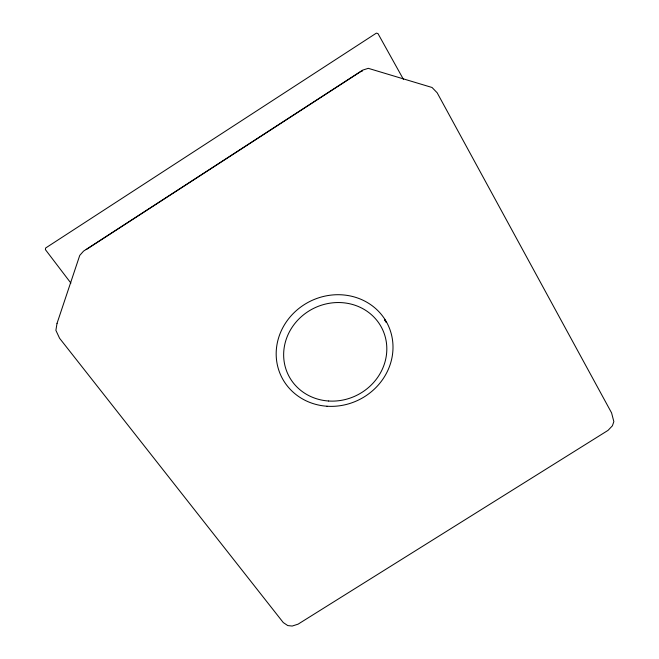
<?xml version="1.0" encoding="UTF-8"?>
<svg xmlns="http://www.w3.org/2000/svg" width="659" height="659" viewBox="0 0 659 659"><rect width="100%" height="100%" fill="white"/><g stroke="black" fill="none" stroke-linecap="round" stroke-linejoin="round"><path stroke-width="0.99" d="M86.214 249.588L360.77 71.559L362.466 71.015M70.908 283.123L45.389 249.604L45.636 248.006L376.355 33.139L377.961 33.551L403.456 79.401M384.782 319.903A58.585 54.458 -26.4 0 1 385.688 321.732M384.576 319.393A58.659 54.516 -26.4 0 1 385.96 322.119M57.036 323.355L55.883 330.34L59.574 338.256L283.263 622.557L287.761 625.572L292.176 626.05L298.074 624.164L608.026 430.376L612.392 425.813L613.85 421.62L611.585 412.896L437.164 92.779L432.04 87.482L368.29 68.33L362.681 70.126L83.553 251.12L79.747 255.412L57.036 323.355M328.635 401.01A52.316 48.527 -26.4 0 0 382.838 330.143A52.316 48.527 -26.4 0 0 294.219 324.327A52.316 48.527 -26.4 0 0 328.635 401.01M326.988 406.232A59.228 54.961 -26.4 0 0 388.546 326.123A59.228 54.961 -26.4 0 0 288.238 319.261A59.228 54.961 -26.4 0 0 326.988 406.232"/></g></svg>
